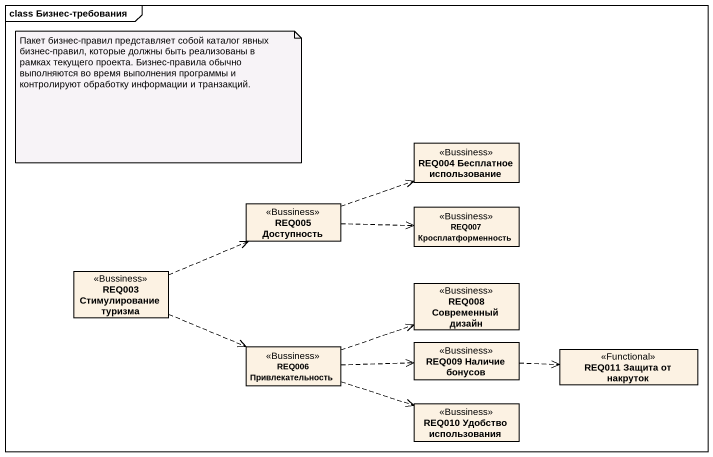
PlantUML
@startuml
mainframe class Бизнес-требования
hide circle
hide empty members
class "REQ004 Бесплатное использование" as REQ004_Бесплатное <<Bussiness>>
class "REQ005 Доступность" as REQ005_Доступность <<Bussiness>>
class "REQ007 Кросплатформенность" as REQ007_Кросплатформенность <<Bussiness>>
class "REQ003 Стимулирование туризма" as REQ003_Стимулирование <<Bussiness>>
class "REQ008 Современный дизайн" as REQ008_Современный_дизайн <<Bussiness>>
class "REQ009 Наличие бонусов" as REQ009_Наличие_бонусов <<Bussiness>>
class "REQ006 Привлекательность" as REQ006_Привлекательность <<Bussiness>>
class "REQ011 Защита от накруток" as REQ011_Защита_от_накруток <<Functional>>
class "REQ010 Удобство использования" as REQ010_Удобство <<Bussiness>>
REQ005_Доступность .right.> REQ004_Бесплатное
REQ005_Доступность .right.> REQ007_Кросплатформенность
REQ003_Стимулирование .right.> REQ005_Доступность
REQ003_Стимулирование .right.> REQ006_Привлекательность
REQ009_Наличие_бонусов .right.> REQ011_Защита_от_накруток
REQ006_Привлекательность .right.> REQ008_Современный_дизайн
REQ006_Привлекательность .right.> REQ009_Наличие_бонусов
REQ006_Привлекательность .right.> REQ010_Удобство
note as N1
  Пакет бизнес-правил представляет собой каталог явных бизнес-правил, которые должны быть реализованы в рамках текущего проекта. Бизнес-правила обычно выполняются во время выполнения программы и контролируют обработку информации и транзакций.
end note
@enduml
